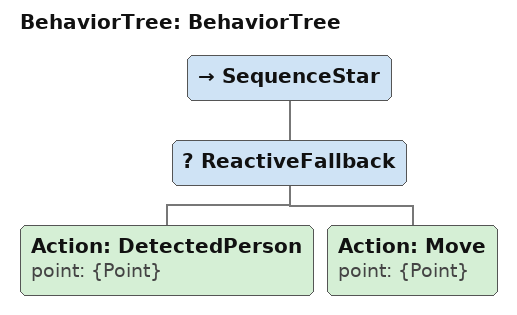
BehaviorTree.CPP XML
<?xml version="1.0"?>
<root main_tree_to_execute="BehaviorTree">
    <BehaviorTree ID="BehaviorTree">
        <SequenceStar>
            <ReactiveFallback>
                <Action ID="DetectedPerson" point="{Point}"/>
                <Action ID="Move" point="{Point}"/>
            </ReactiveFallback>
        </SequenceStar>
    </BehaviorTree>
</root>
